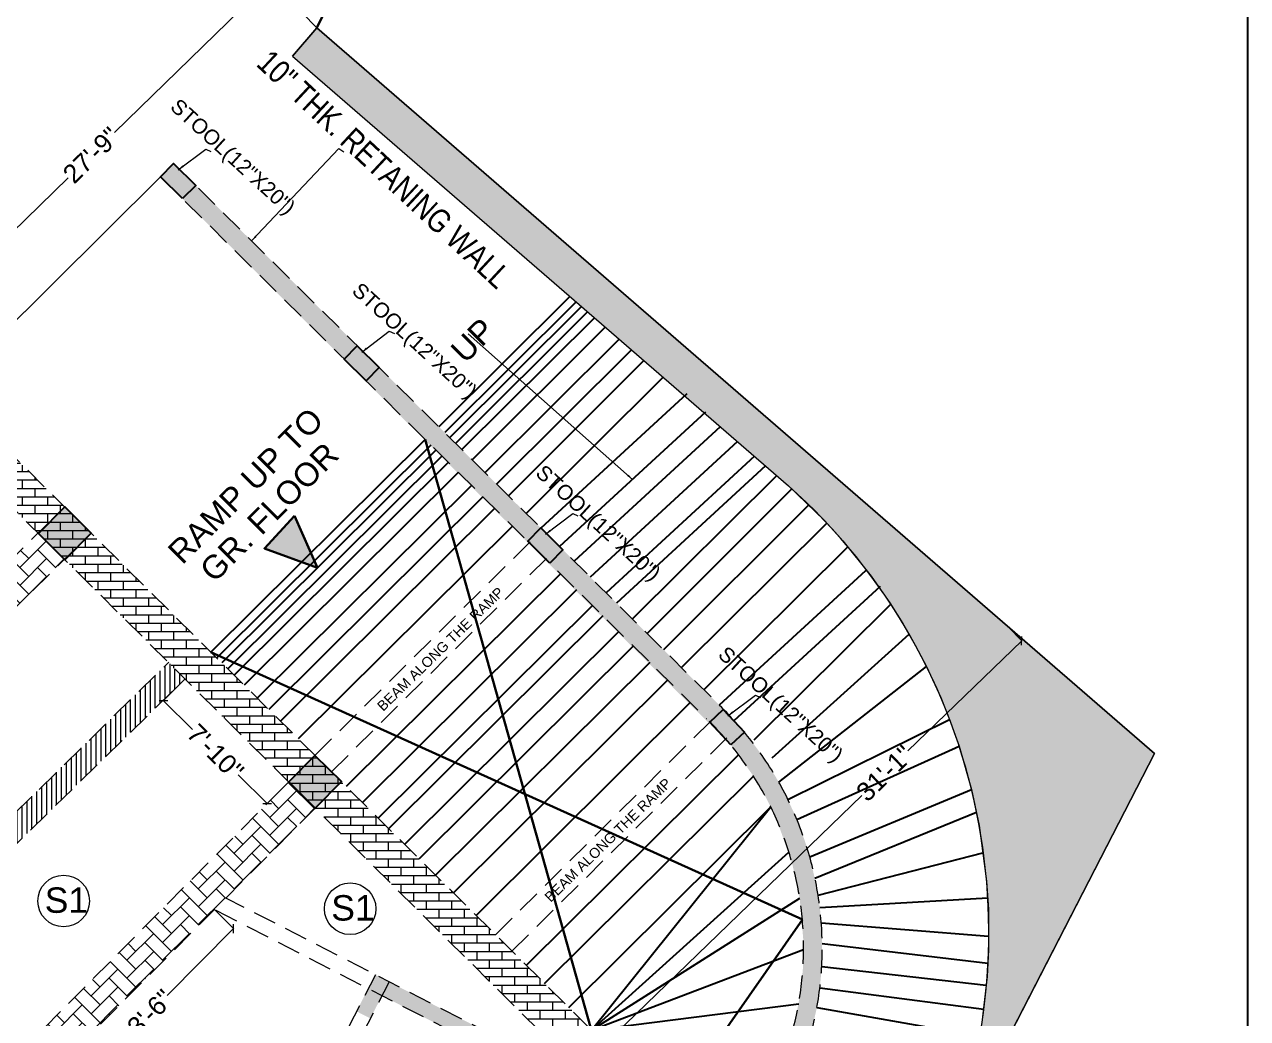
# Model space of a CAD drawing. Header units: inches. Extents: x -13956017 to 293115509, y -946740 to -305538.
# Drawn here: x 1190618 to 1191406, y -919487 to -918847 of the extents above; entities that cross this region are included whole.
import ezdxf
from ezdxf.enums import TextEntityAlignment as Align

# ---------------------------------------------------------------- set-up
doc = ezdxf.new("R2010")
doc.units = ezdxf.units.IN
doc.header["$LTSCALE"] = 6
doc.header["$PDMODE"] = 2
doc.linetypes.add('CONTINOUS', pattern=[2000000.0, 1000000.0, 1000000.0])
doc.linetypes.add('DASHED2', pattern=[0.375, 0.25, -0.125])
for name, color, linetype in [('A-CUTOUT', 3, 'CONTINOUS'), ('COLL SIZE', 160, 'Continuous'), ('DIM', 7, 'Continuous'), ('door', 5, 'Continuous'), ('FITTING', 24, 'Continuous'), ('FURNITURE', 7, 'Continuous'), ('Plot Boundary', 245, 'Continuous')]:
    doc.layers.add(name, color=color, linetype=linetype)
for name, color, linetype, lineweight in [('column', 240, 'Continuous', 25), ('TEX', 250, 'Continuous', 30), ('v.b', 200, 'Continuous', 5), ('W', 250, 'Continuous', 5), ('wall', 7, 'Continuous', 30)]:
    doc.layers.add(name, color=color, linetype=linetype, lineweight=lineweight)
doc.styles.add('A', font='arial.ttf')
doc.styles.add('ARI', font='arial.ttf')
doc.styles.add('style1', font='arial.ttf')
doc.styles.add('TYTLE-TEXT', font='swissel.ttf', dxfattribs={"width": 0.75, "height": 250})
doc.dimstyles.new('Copy(2) of AA', dxfattribs={"dimtxt": 12, "dimasz": 4, "dimexe": 0.18, "dimexo": 0, "dimgap": 0.09, "dimtad": 0, "dimdec": 0, "dimzin": 0, "dimdsep": 46, "dimlunit": 3, "dimtxsty": 'ARI', "dimblk": 'OBLIQUE', "dimcen": 0.09, "dimclrd": 7, "dimclre": 7, "dimclrt": 7, "dimadec": 0, "dimazin": 0, "dimtfac": 1, "dimtdec": 0, "dimtofl": 0, "dimtmove": 0, "dimatfit": 3, "dimfxl": 1, "dimtolj": 1, "dimtzin": 0, "dimlwd": 5, "dimlwe": 5, "dimarcsym": 0})
pattern_1 = [(45, (50177.4815, -18136.748), (0, 11.494727835), [24.384, -8.128]), (135, (50183.229, -18131.001), (1e-15, 11.494727835), [24.384, -8.128])]

# ---------------------------------------------------------------- blocks, each defined once
blk = doc.blocks.new('_Oblique')
at = {"layer": 'DIM', "color": 0, "lineweight": -2}
blk.add_line((-0.5, -0.5), (0.5, 0.5), dxfattribs=at)
blk = doc.blocks.new('*D173')
at = {"layer": 'Defpoints', "color": 0, "ltscale": 6, "transparency": 16777216}
for p in [(1190740.7, -919417.19, 3884.48), (1190626.86, -919531.84, 3884.48), (1190639.24, -919544.13)]:
    blk.add_point(p, dxfattribs=at)
at = {"layer": 'wall', "color": 7, "lineweight": 5, "ltscale": 6, "transparency": 16777216}
for p, q in [((1190740.7, -919417.19), (1190753.2, -919429.61)), ((1190753.08, -919429.48), (1190710.34, -919472.52)), ((1190639.24, -919544.13), (1190681.97, -919501.09)), ((1190626.86, -919531.84), (1190639.36, -919544.25))]:
    blk.add_line(p, q, dxfattribs=at)
at = {"layer": 'wall', "color": 7, "lineweight": 5, "ltscale": 6, "transparency": 16777216, "xscale": 4, "yscale": 4, "zscale": 4}
for p, rotation in [((1190753.08, -919429.48), 45.20233133896607), ((1190639.24, -919544.13), 225.202331338966)]:
    blk.add_blockref('_Oblique', p, dxfattribs=dict(at, rotation=rotation))
at = {"layer": 'wall', "color": 7, "ltscale": 6, "transparency": 16777216, "insert": (1190696.16, -919486.8), "char_height": 12, "attachment_point": 5, "rotation": 45.20233, "style": 'ARI'}
blk.add_mtext('\\A1;13\'-6"', dxfattribs=at)
blk = doc.blocks.new('*D189')
at = {"layer": 'Defpoints', "color": 0, "ltscale": 6, "transparency": 16777216}
for p in [(1190721.83, -919268.73, -84.64), (1190788.53, -919334.96, -84.64), (1190774.65, -919348.95)]:
    blk.add_point(p, dxfattribs=at)
at = {"layer": 'wall', "color": 7, "lineweight": 5, "ltscale": 6, "transparency": 16777216}
for p, q in [((1190721.83, -919268.73), (1190707.82, -919282.84)), ((1190707.94, -919282.71), (1190726.64, -919301.28)), ((1190774.65, -919348.95), (1190755.95, -919330.38)), ((1190788.53, -919334.96), (1190774.52, -919349.07))]:
    blk.add_line(p, q, dxfattribs=at)
at = {"layer": 'wall', "color": 7, "lineweight": 5, "ltscale": 6, "transparency": 16777216, "xscale": 4, "yscale": 4, "zscale": 4}
for p, rotation in [((1190707.94, -919282.71), 135.2023313377445), ((1190774.65, -919348.95), 315.2023313377445)]:
    blk.add_blockref('_Oblique', p, dxfattribs=dict(at, rotation=rotation))
at = {"layer": 'wall', "color": 7, "ltscale": 6, "transparency": 16777216, "insert": (1190741.3, -919315.83), "char_height": 12, "attachment_point": 5, "rotation": 315.20233, "style": 'ARI'}
blk.add_mtext('\\A1;7\'-10"', dxfattribs=at)
blk = doc.blocks.new('*D99')
at = {"layer": 'Defpoints', "color": 0, "ltscale": 6, "transparency": 16777216}
for p in [(1190806.67, -918849.54, -6635.99), (1190538.32, -919051.75), (1190568.19, -919082.34, -6746.47)]:
    blk.add_point(p, dxfattribs=at)
at = {"layer": 'wall', "color": 7, "lineweight": 5, "ltscale": 6, "transparency": 16777216}
for p, q in [((1190776.81, -918818.95), (1190676.4, -918916.95)), ((1190806.67, -918849.54), (1190776.68, -918818.82)), ((1190538.32, -919051.75), (1190646.63, -918946.02)), ((1190568.19, -919082.34), (1190538.19, -919051.62))]:
    blk.add_line(p, q, dxfattribs=at)
at = {"layer": 'wall', "color": 7, "lineweight": 5, "ltscale": 6, "transparency": 16777216, "xscale": 4, "yscale": 4, "zscale": 4}
for p, rotation in [((1190776.81, -918818.95), 44.30872612448871), ((1190538.32, -919051.75), 224.3087261244887)]:
    blk.add_blockref('_Oblique', p, dxfattribs=dict(at, rotation=rotation))
at = {"layer": 'wall', "color": 7, "ltscale": 6, "transparency": 16777216, "insert": (1190661.52, -918931.48), "char_height": 12, "attachment_point": 5, "rotation": 44.30873, "style": 'ARI'}
blk.add_mtext('\\A1;27\'-9"', dxfattribs=at)
blk = doc.blocks.new('*D100')
at = {"layer": 'Defpoints', "color": 0, "ltscale": 10, "transparency": 16777216}
for p in [(1191251.66, -919235.09, -4053.76), (1191260.41, -919244.13), (1190983.46, -919494.69, -4053.76)]:
    blk.add_point(p, dxfattribs=at)
at = {"layer": 'Plot Boundary', "color": 7, "lineweight": 5, "ltscale": 10, "transparency": 16777216}
for p, q in [((1191251.66, -919235.09), (1191260.53, -919244.26)), ((1191260.41, -919244.13), (1191187.13, -919315.06)), ((1190992.2, -919503.73), (1191157.39, -919343.85)), ((1190983.46, -919494.69), (1190992.33, -919503.86))]:
    blk.add_line(p, q, dxfattribs=at)
at = {"layer": 'Plot Boundary', "color": 7, "lineweight": 5, "ltscale": 10, "transparency": 16777216, "xscale": 4, "yscale": 4, "zscale": 4}
for p, rotation in [((1191260.41, -919244.13), 44.06520506678532), ((1190992.2, -919503.73), 224.0652050667853)]:
    blk.add_blockref('_Oblique', p, dxfattribs=dict(at, rotation=rotation))
at = {"layer": 'Plot Boundary', "color": 7, "ltscale": 10, "transparency": 16777216, "insert": (1191172.26, -919329.45), "char_height": 12, "attachment_point": 5, "rotation": 44.06521, "style": 'ARI'}
blk.add_mtext('\\A1;31\'-1"', dxfattribs=at)

msp = doc.modelspace()

# ---------------------------------------------------------------- hatches: boundary and pattern name
at = {"lineweight": 30}
h = msp.add_hatch(color=63, dxfattribs=at)
h.dxf.hatch_style = 1
h.set_gradient(color1=(178, 204, 102), color2=(95, 153, 76), tint=1, name='CYLINDER')
h.paths.add_polyline_path([(1191345.84, -919316.7), (1190806.67, -918849.54), (1190790.96, -918867.68), (1191110.27, -919144.35), (1191133.41, -919166.74), (1191145.26, -919179.8), (1191163.55, -919202.61), (1191175.5, -919219.67), (1191183.94, -919233.03), (1191191.89, -919246.86), (1191199.11, -919260.69), (1191208.27, -919280.55), (1191214.01, -919294.75), (1191220.12, -919312.01), (1191228.08, -919339.8), (1191233.06, -919363.15), (1191237.82, -919398.92), (1191238.94, -919417.15), (1191239.06, -919442.94), (1191238.16, -919460.32), (1191234.79, -919489.95), (1191225.41, -919533.85), (1191218.72, -919555.62), (1191204.56, -919591.7)])
at = {"layer": 'A-CUTOUT', "lineweight": 0, "ltscale": 0.3}
h = msp.add_hatch(dxfattribs=at)
h.set_pattern_fill('AR-BRSTD', color=256, scale=0.08)
h.set_pattern_definition([(0, (50177.4815, -18136.748), (0, 5.419344), []), (90, (50177.4815, -18136.748), (-8.128, 5.419344), [5.419344, -5.419344])])
h.paths.add_polyline_path([(1190349.17, -918864.87), (1190983.46, -919494.69), (1190971.93, -919517.12), (1190332.26, -918881.9)])
at = {"layer": 'COLL SIZE', "lineweight": 25, "ltscale": 100}
h = msp.add_hatch(color=256, dxfattribs=at)
h.dxf.hatch_style = 1
h.paths.add_polyline_path([(1190720.22, -918959.45), (1190706.06, -918945.39), (1190714.48, -918936.85), (1190728.67, -918950.94)])
h = msp.add_hatch(color=256, dxfattribs=at)
h.dxf.hatch_style = 1
h.paths.add_polyline_path([(1190838.4, -919076.78), (1190824.24, -919062.72), (1190832.66, -919054.18), (1190846.85, -919068.27)])
h = msp.add_hatch(color=256, dxfattribs=at)
h.dxf.hatch_style = 1
h.paths.add_polyline_path([(1190956.56, -919194.13), (1190942.39, -919180.07), (1190950.82, -919171.52), (1190965.01, -919185.61)])
h = msp.add_hatch(color=256, dxfattribs=at)
h.dxf.hatch_style = 1
h.paths.add_polyline_path([(1191073.09, -919311.2), (1191059.54, -919296.55), (1191068.32, -919288.37), (1191081.9, -919303.05)])
at = {"layer": 'column', "ltscale": 10}
h = msp.add_hatch(color=256, dxfattribs=at)
h.dxf.hatch_style = 1
h.paths.add_polyline_path([(1190627.45, -919175.02), (1190644.36, -919157.98), (1190661.39, -919174.9), (1190644.48, -919191.93)])
h = msp.add_hatch(color=256, dxfattribs=at)
h.dxf.hatch_style = 1
h.paths.add_polyline_path([(1190788.53, -919334.96), (1190805.44, -919317.93), (1190822.47, -919334.84), (1190805.56, -919351.87)])
h = msp.add_hatch(color=256, dxfattribs=at)
h.dxf.hatch_style = 1
h.paths.add_polyline_path([(1190832.22, -919482.7), (1190844.3, -919459.18), (1190968.83, -919523.15), (1190889.32, -919677.92), (1190880.42, -919673.35), (1190764.79, -919613.95), (1190776.88, -919590.42), (1190785.77, -919594.99), (1190778.26, -919609.62), (1190884.99, -919664.46), (1190917.9, -919600.41), (1190811.16, -919545.58), (1190803.64, -919560.21), (1190794.75, -919555.64), (1190814.35, -919517.48), (1190823.24, -919522.05), (1190815.73, -919536.68), (1190922.47, -919591.52), (1190955.37, -919527.48), (1190848.63, -919472.64), (1190841.11, -919487.27)])
at = {"layer": 'door', "lineweight": 0, "ltscale": 0.3}
h = msp.add_hatch(dxfattribs=at)
h.set_pattern_fill('AR-HBONE', color=256, scale=0.08)
h.set_pattern_definition(pattern_1)
h.paths.add_polyline_path([(1190355.03, -919441.44), (1190627.45, -919175.02), (1190644.25, -919191.69), (1190372.07, -919458.35)])
h = msp.add_hatch(dxfattribs=at)
h.set_pattern_fill('AR-HBONE', color=256, scale=0.08)
h.set_pattern_definition(pattern_1)
h.paths.add_polyline_path([(1190543.64, -919619.88), (1190583.49, -919541.45), (1190788.53, -919334.96), (1190805.56, -919351.87), (1190619.47, -919539.28), (1190608.98, -919549.85), (1190604.05, -919554.82), (1190547.78, -919664.34), (1190526.43, -919653.38)])
at = {"layer": 'FITTING', "lineweight": 0, "ltscale": 0.3}
h = msp.add_hatch(dxfattribs=at)
h.set_pattern_fill('ANSI31', color=256, angle=45)
h.set_pattern_definition([(90, (59189.8035, -18375.7727), (-3.175, 0), [])])
h.paths.add_polyline_path([(1190445.38, -919539.04), (1190721.83, -919268.73), (1190711.33, -919258.01), (1190435, -919528.74)])
at = {"layer": 'Plot Boundary', "ltscale": 10}
h = msp.add_hatch(dxfattribs=at)
h.set_pattern_fill('AR-CONC', color=250, scale=0.06)
h.set_pattern_definition([(50, (-10176.227, -16103.079), (10.93108014, -0.95634513), [1.143, -12.573]), (355, (-10176.227, -16103.079), (-2.114605285, 11.463410714), [0.9144, -10.05843505]), (100.4514447, (-10175.316, -16103.158), (8.816474825, 10.507065115), [0.97140053, -10.68541468]), (46.1842, (-10176.227, -16100.03), (16.26474245, -2.52253968), [1.7145, -18.8595]), (96.6355576, (-10174.871, -16100.241), (14.24424804, 14.84556748), [1.45710139, -16.02813649]), (351.1841512, (-10176.227, -16100.03), (14.24424804, 14.84556748), [1.37159802, -15.08758392]), (21, (-10174.703, -16100.793), (9.096863476, -6.13591189), [1.143, -12.573]), (326, (-10174.703, -16100.793), (3.7081217, 11.05127797), [0.9144, -10.0584]), (71.451445, (-10173.945, -16101.304), (12.80498516, 4.91536613), [0.97140053, -10.68539626]), (37.5, (-10176.227, -16103.0786), (0.185316195, 5.073302332), [0, -9.93648, 0, -10.2108, 0, -10.0965]), (7.5, (-10176.227, -16103.0786), (4.00917975, 6.01083449), [0, -5.82168, 0, -9.70788, 0, -3.8481]), (327.5, (-10179.6254, -16103.0786), (8.13543571, -0.34372464), [0, -3.81, 0, -11.8872, 0, -15.7734]), (317.5, (-10181.1494, -16103.0786), (8.887750883, 1.525589462), [0, -4.953, 0, -7.89432, 0, -11.2014])])
h.paths.add_polyline_path([(1190714.48, -918936.85), (1191064.73, -919284.57), (1191070.15, -919290.36), (1191077.16, -919297.93), (1191083.43, -919304.87), (1191091.75, -919315.82), (1191095.8, -919321.72), (1191102.2, -919331.98), (1191108.3, -919343.13), (1191114.28, -919355.88), (1191118.57, -919366.61), (1191121.6, -919375.4), (1191124.6, -919385.57), (1191128.59, -919403.48), (1191130.44, -919415.83), (1191131.09, -919421.92), (1191131.82, -919432.8), (1191131.99, -919444.65), (1191131.43, -919457.64), (1191130.23, -919469.62), (1191128.6, -919480.19), (1191123.78, -919501.09), (1191120.36, -919512.07), (1191115.35, -919525.33), (1191106.59, -919543.87), (1191093.34, -919568.71), (1190429.44, -920862.86), (1190418.47, -920857), (1191095.99, -919538.24), (1191104.13, -919521.04), (1191108.18, -919510.56), (1191111.85, -919499.16), (1191114.73, -919488.13), (1191117.9, -919471.18), (1191119.5, -919456.21), (1191119.98, -919438.6), (1191117.49, -919409.78), (1191112.6, -919387.2), (1191102.77, -919359.49), (1191095.96, -919345.41), (1191087.66, -919331.2), (1191075.42, -919314.07), (1191073.1, -919311.2), (1190706.06, -918945.39)])
at = {"layer": 'W', "lineweight": 30, "ltscale": 10}
h = msp.add_hatch(color=256, dxfattribs=at)
h.dxf.hatch_style = 1
h.paths.add_polyline_path([(1190792.28, -919163.8), (1190807.15, -919197.07), (1190772.88, -919184.68)])

# ---------------------------------------------------------------- linework, layer by layer
at = {"layer": 'COLL SIZE', "lineweight": 25, "ltscale": 100}
for points, elevation in [([(1190720.22, -918959.45), (1190706.06, -918945.39), (1190714.48, -918936.85), (1190728.67, -918950.94), (1190720.22, -918959.45)], -6134.93), ([(1190838.4, -919076.78), (1190824.24, -919062.72), (1190832.66, -919054.18), (1190846.85, -919068.27), (1190838.4, -919076.78)], -8327.21), ([(1190956.56, -919194.13), (1190942.39, -919180.07), (1190950.82, -919171.52), (1190965.01, -919185.61), (1190956.56, -919194.13)], -8022.88), ([(1191073.09, -919311.2), (1191059.54, -919296.55), (1191068.32, -919288.37), (1191081.9, -919303.05), (1191073.09, -919311.2)], -4053.76)]:
    msp.add_lwpolyline(points, dxfattribs=dict(at, elevation=elevation))
at = {"layer": 'column', "ltscale": 10, "elevation": -8022.88}
for points in [[(1190627.45, -919175.02), (1190644.36, -919157.98), (1190661.39, -919174.9), (1190644.48, -919191.93), (1190627.45, -919175.02)], [(1190788.53, -919334.96), (1190805.44, -919317.93), (1190822.47, -919334.84), (1190805.56, -919351.87), (1190788.53, -919334.96)]]:
    msp.add_lwpolyline(points, dxfattribs=at)
at = {"layer": 'Plot Boundary', "color": 252, "ltscale": 10}
for p, q in [((1190969.58, -919022.45, -14670.45), (1190885.2, -919106.3, -10914.9)), ((1190973.6, -919025.93, -17678.62), (1190888.96, -919110.03, -16478.05)), ((1190977.01, -919028.88, -17678.62), (1190892.22, -919113.27, -16457.64)), ((1190981, -919032.35, -9283.32), (1190896.01, -919117.04, -16433.88)), ((1190985.4, -919036.16, -17678.62), (1190900.09, -919121.09, -16408.37)), ((1190992.31, -919042.14, -17678.62), (1190906.59, -919127.54, -16367.68)), ((1191001.25, -919049.89, -17678.62), (1190915, -919135.89, -16315.05)), ((1191009.17, -919056.75, -17678.62), (1190922.37, -919143.21, -16268.95)), ((1191017.18, -919063.69, -17678.62), (1190930, -919150.78, -16221.21)), ((1191029.65, -919074.5, -20075.39), (1190941.45, -919162.15, -16149.58)), ((1191044.86, -919085.09, -9745.16), (1190950.78, -919171.56, -8022.88)), ((1191056.91, -919096.98, -9745.16), (1190962.83, -919183.45, -8022.88)), ((1191066.4, -919106.34, -17678.62), (1190972.33, -919192.81, -15956.34)), ((1190876.34, -919114.47, -6185.43), (1190738.5, -919251.45, -50.5)), ((1190880.09, -919118.2, -11748.58), (1190742.25, -919255.18, -5613.65)), ((1191077.43, -919115.89, -17678.62), (1190982.7, -919203.11, -15891.43)), ((1190883.35, -919121.44, -11728.17), (1190745.51, -919258.42, -5593.24)), ((1190887.15, -919125.21, -11704.41), (1190749.31, -919262.19, -5569.48)), ((1191088.32, -919125.33, -17678.62), (1190992.95, -919213.29, -15827.31)), ((1190891.22, -919129.26, -11678.9), (1190753.38, -919266.24, -5543.97)), ((1191095.45, -919131.5, -17678.62), (1190999.65, -919219.94, -15785.37)), ((1190897.73, -919135.71, -11638.21), (1190759.89, -919272.69, -5503.28)), ((1191102.72, -919137.8, -19854.38), (1191009.86, -919230.08, -15721.47)), ((1190906.14, -919144.07, -11585.58), (1190768.3, -919281.04, -5450.65)), ((1191112.45, -919146.3, -20956.81), (1191019.27, -919239.43, -15662.58)), ((1190913.5, -919151.38, -11539.48), (1190775.66, -919288.36, -5404.55)), ((1191123.24, -919156.9, -17678.62), (1191029.81, -919249.89, -15596.64)), ((1190921.13, -919158.96, -11491.74), (1190783.29, -919295.94, -5356.81)), ((1190932.58, -919170.32, -11420.11), (1190794.74, -919307.3, -5285.18)), ((1191134.92, -919168.41, -17678.62), (1191041.34, -919261.34, -15524.47)), ((1191148.55, -919183.65, -19558.99), (1191055.86, -919275.76, -15433.61)), ((1190963.46, -919200.99, -11226.87), (1190825.62, -919337.96, -5091.94)), ((1191159.83, -919199.11, -17426.91), (1191065.75, -919285.58, -15704.63)), ((1190973.83, -919211.29, -11161.96), (1190835.99, -919348.26, -5027.03)), ((1191169.19, -919209.24, -5776.04), (1191075.11, -919295.71, -4053.76)), ((1191088.13, -919307.97, -15178.19), (1191176.11, -919220.63, -17757.46)), ((1190984.08, -919221.46, -11097.84), (1190846.24, -919358.44, -4962.91)), ((1190990.78, -919228.11, -11055.9), (1190852.94, -919365.09, -4920.97)), ((1191000.99, -919238.26, -10992), (1190863.15, -919375.23, -4857.07)), ((1191099.83, -919319.59, -15104.94), (1191187.92, -919239.94, -17678.62)), ((1191010.4, -919247.6, -10933.11), (1190872.56, -919384.58, -4798.18)), ((1191020.94, -919258.06, -10867.17), (1190883.1, -919395.04, -4732.24)), ((1191104.08, -919335.26, -15704.63), (1191199.11, -919260.69, -17678.62)), ((1191032.47, -919269.51, -10795), (1190894.63, -919406.49, -4660.08)), ((1191046.99, -919283.93, -10704.14), (1190909.15, -919420.91, -4569.21)), ((1191109.93, -919346.39, -15704.63), (1191214.01, -919294.75, -17678.62)), ((1191115.64, -919359.11, -15704.63), (1191220.12, -919312.01, -17678.62)), ((1190941.42, -919453.12, -4313.79), (1191078.07, -919317.48, -8319.83)), ((1190953.13, -919464.74, -4240.54), (1191087.66, -919331.2, -8184.44)), ((1191123.96, -919383.26, -15704.63), (1191228.08, -919339.8, -17678.62)), ((1190968.79, -919480.29, -4142.54), (1191098.69, -919351.35, -7950.85)), ((1190983.53, -919494.77), (1191098.69, -919351.35, -7950.85)), ((1191127.31, -919396.9, -15704.63), (1191231.4, -919354.56, -20956.81)), ((1190983.53, -919494.77), (1191110.57, -919380.3, -15704.63)), ((1191129.34, -919407.9, -15704.63), (1191235.4, -919380.73, -17678.62)), ((1191130.44, -919415.83, -15704.63), (1191238.58, -919409.6, -20956.81)), ((1190983.53, -919494.77), (1191117.49, -919409.78, -15704.63)), ((1191131.41, -919425.82, -15704.63), (1191239.02, -919434.32, -17678.62)), ((1191131.99, -919439.11, -15704.63), (1191238.61, -919451.63, -17678.62)), ((1190983.53, -919494.77), (1191120, -919442.81, -15704.63)), ((1191131.68, -919453.77, -15704.63), (1191237.53, -919465.8, -17678.62)), ((1191130.48, -919467.59, -15704.63), (1191236.01, -919481.31, -20956.81)), ((1190983.53, -919494.77), (1191116.84, -919477.78, -15704.63)), ((1191128.6, -919480.19, -15704.63), (1191233.34, -919498.71, -20956.81))]:
    msp.add_line(p, q, dxfattribs=at)
at = {"layer": 'TEX', "lineweight": 25, "ltscale": 0.3, "elevation": 2838.69}
msp.add_lwpolyline([(1188493.91, -918352.89), (1191405.79, -918352.89), (1191405.79, -921525.53), (1188493.91, -921525.53)], close=True, dxfattribs=at)
at = {"layer": 'v.b', "linetype": 'DASHED2', "ltscale": 10}
for p, q in [((1190349.17, -918864.87, -8022.88), (1190983.46, -919494.69, -4053.76)), ((1190332.26, -918881.9, -8022.88), (1190971.93, -919517.12, -4053.76)), ((1190706.03, -918945.37, -6134.93), (1190714.48, -918936.85, -6134.93)), ((1190714.48, -918936.85, -6134.93), (1191065.81, -919285.64, -15704.63)), ((1190706.03, -918945.37, -6134.93), (1191057.41, -919294.21, -15704.63)), ((1190333.6, -919462.43, -8022.88), (1190644.36, -919157.98, -8022.88)), ((1190350.63, -919479.34, -8022.88), (1190661.39, -919174.9, -8022.88)), ((1190805.49, -919317.88, -8022.88), (1190944.88, -919179.53, -12108.98)), ((1190816.09, -919328.5, -8021.38), (1190955.47, -919190.15, -12107.47)), ((1190435, -919528.74, -7881.87), (1190711.33, -919258.01, -5868.75)), ((1190445.38, -919539.04, -8022.88), (1190721.83, -919268.73, -5868.75)), ((1190921.67, -919433.4, -12.07), (1191061.05, -919295.05, -4098.17)), ((1190932.26, -919444.02, -10.56), (1191071.64, -919305.67, -4096.66)), ((1190583.49, -919541.45, -8022.88), (1190798.4, -919325.03, -4053.76)), ((1190748.09, -919409.75, -4053.76), (1190815.43, -919341.94, -4053.76)), ((1190604.05, -919554.82, -4053.76), (1190740.7, -919417.19, -4053.76)), ((1190955.37, -919527.48, -4053.76), (1190740.7, -919417.19, -4053.76)), ((1190959.94, -919518.58, -4053.76), (1190748.09, -919409.75, -4053.76)), ((1190844.38, -919459.21, -4053.76), (1190764.86, -919613.98, -4053.76)), ((1190853.27, -919463.78, -4053.76), (1190778.33, -919609.66, -4053.76))]:
    msp.add_line(p, q, dxfattribs=at)
for radius in [217.43, 205.43]:
    msp.add_arc((1190914.57, -919441.86, -15704.63), radius, 332.01896, 45.94883, dxfattribs=at)
at = {"layer": 'W', "linetype": 'Continuous', "lineweight": 30}
for p, q in [((1190889.51, -918681), (1190806.67, -918849.54)), ((1190876.34, -919114.47, -6185.43), (1190983.22, -919494.46)), ((1191119.2, -919423.68, -15704.63), (1190738.5, -919251.45)), ((1190745.37, -919958.11, -8022.88), (1191119.2, -919423.68, -15704.63))]:
    msp.add_line(p, q, dxfattribs=at)
at = {"layer": 'W', "ltscale": 10}
for p, q in [((1190790.96, -918867.68, -6635.99), (1190806.67, -918849.54, -6635.99)), ((1190806.67, -918849.54, -6635.99), (1191345.84, -919316.7, -17678.62)), ((1190790.96, -918867.68, -6635.99), (1191110.27, -919144.35, -11083.97)), ((1190706.03, -918945.37, -6134.93), (1190568.19, -919082.34)), ((1191345.84, -919316.7, -17678.62), (1190526.1, -920912.29, -7542.87))]:
    msp.add_line(p, q, dxfattribs=at)
at = {"layer": 'W', "ltscale": 10, "elevation": -17678.62}
for points in [[(1191345.84, -919316.7), (1190806.67, -918849.54), (1190790.96, -918867.68), (1191110.27, -919144.35), (1191133.41, -919166.74), (1191145.26, -919179.8), (1191163.55, -919202.61), (1191175.5, -919219.67), (1191183.94, -919233.03), (1191191.89, -919246.86), (1191199.11, -919260.69), (1191208.27, -919280.55), (1191214.01, -919294.75), (1191220.12, -919312.01), (1191228.08, -919339.8), (1191233.06, -919363.15), (1191237.82, -919398.92), (1191238.94, -919417.15), (1191239.06, -919442.94), (1191238.16, -919460.32), (1191234.79, -919489.95)], [(1191204.56, -919591.7), (1191345.84, -919316.7)]]:
    msp.add_lwpolyline(points, dxfattribs=at)
at = {"layer": 'W', "lineweight": 30, "ltscale": 10}
msp.add_lwpolyline([(1190792.28, -919163.8), (1190807.15, -919197.07), (1190772.88, -919184.68), (1190792.28, -919163.8)], dxfattribs=at)
at = {"layer": 'W', "ltscale": 10}
for centre in [(1190643.66, -919411.69), (1190828.1, -919416.67)]:
    msp.add_circle(centre, 16.6, dxfattribs=at)
msp.add_arc((1190854.55, -919431.71, -20956.81), 384.67, 334.80421, 48.3349, dxfattribs=at)

# ---------------------------------------------------------------- texts
at = {"style": 'A'}
for p in [(1190631.5, -919419.29), (1190815.94, -919424.27)]:
    msp.add_text('S1', height=16.356, dxfattribs=at).set_placement(p)
at = {"layer": 'COLL SIZE', "linetype": 'ByBlock', "style": 'TYTLE-TEXT', "width": 0.813384}
msp.add_text('10" THK. RETANING WALL', height=15.0068, rotation=317.03346, dxfattribs=at).set_placement((1190766.98, -918873.54, -3129.08))
at = {"layer": 'FURNITURE', "style": 'style1'}
for p in [(1190888.48, -919251.79, -4893.79), (1190996.3, -919374.77, 3114.54)]:
    msp.add_text('BEAM ALONG THE RAMP', height=6.4896, rotation=44.25838, dxfattribs=at).set_placement(p, align=Align.CENTER)
at = {"layer": 'wall', "lineweight": 25, "style": 'ARI'}
for s, height, rotation, p in [('STOOL(12"X20")', 9.6, 317.60824, (1190711.59, -918901.29, -28057.1)), ('STOOL(12"X20")', 9.6, 317.60824, (1190828.58, -919019.73, -30249.38)), (' UP ', 15, 45.11485, (1190898.01, -919070.39, -7938.24)), ('RAMP UP TO', 15, 45.11485, (1190720.1, -919195.71, -7938.24)), (' GR. FLOOR', 15, 45.11485, (1190736.52, -919211.52, -7938.24)), ('STOOL(12"X20")', 9.6, 317.60824, (1190946.77, -919137.06, -29946.26)), ('STOOL(12"X20")', 9.6, 317.60824, (1191064.24, -919253.93, -25975.93))]:
    msp.add_text(s, height=height, rotation=rotation, dxfattribs=at).set_placement(p)

# ---------------------------------------------------------------- dimensions: what is measured, and where the dimension line sits
at = {"layer": 'Plot Boundary', "color": 252, "ltscale": 10}
dim = msp.add_linear_dim(base=(1191260.41, -919244.13), p1=(1190983.46, -919494.69, -4053.76), p2=(1191251.66, -919235.09, -4053.76), angle=44.06521, dimstyle='Copy(2) of AA', override={"dimfxl": 0, "dimarcsym": 1}, dxfattribs=at)
dim.commit()
dim.dimension.update_dxf_attribs({"geometry": '*D100', "text_midpoint": (1191172.26, -919329.45), "dimtype": 129})
at = {"layer": 'wall', "ltscale": 6}
dim = msp.add_linear_dim(base=(1190538.32, -919051.75), p1=(1190806.67, -918849.54, -6635.99), p2=(1190568.19, -919082.34, -6746.47), angle=224.30873, dimstyle='Copy(2) of AA', override={"dimfxl": 0, "dimarcsym": 1}, dxfattribs=at)
dim.commit()
dim.dimension.update_dxf_attribs({"geometry": '*D99', "text_midpoint": (1190661.52, -918931.48), "dimtype": 129})
for p1, p2, distance, picture, middle in [((1190721.83, -919268.73, -8022.88), (1190788.53, -919334.96, -8022.88), -19.71, '*D189', (1190741.3, -919315.83, -7938.24)), ((1190740.7, -919417.19, -4053.76), (1190626.86, -919531.84, -4053.76), 17.44, '*D173', (1190696.16, -919486.8, -7938.24))]:
    dim = msp.add_aligned_dim(p1=p1, p2=p2, distance=distance, dimstyle='Copy(2) of AA', override={"dimfxl": 2, "dimarcsym": 1}, dxfattribs=at)
    dim.commit()
    dim.dimension.update_dxf_attribs({"geometry": picture, "text_midpoint": middle})

# ---------------------------------------------------------------- leaders
at = {"layer": 'wall', "color": 2, "ltscale": 6}
for points in [[(1190717.4, -918940.93, -6134.93), (1190735.13, -918927.53, -6134.93), (1190738.38, -918929.06, -6134.93)], [(1190764.66, -918986.66, -7501.65), (1190820.8, -918927.24, -7501.65), (1190824.14, -918929.36, -7501.65)], [(1190835.58, -919058.25, -8327.21), (1190853.31, -919044.86, -8327.21), (1190856.56, -919046.38, -8327.21)], [(1191009.87, -919140.22, -8884.02), (1190904.04, -919046.47, -8884.02)], [(1190953.76, -919175.58, -8024.09), (1190971.49, -919162.18, -8024.09), (1190974.74, -919163.71, -8024.09)], [(1191071.24, -919292.45, -4053.76), (1191088.97, -919279.05, -4053.76), (1191092.21, -919280.58, -4053.76)]]:
    msp.add_leader(points, dimstyle='Copy(2) of AA', override={"dimgap": 0.09, "dimtad": 0, "dimfxl": 0.18, "dimarcsym": 1}, dxfattribs=at)

doc.saveas('drawing.dxf')
